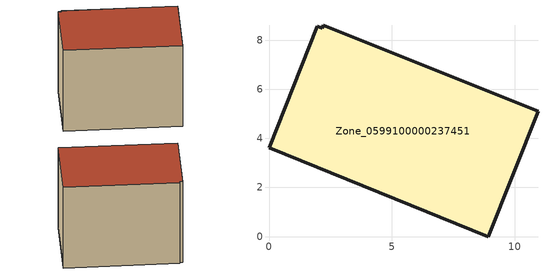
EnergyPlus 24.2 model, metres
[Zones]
Zone_0599100000237451
 floor ground (C_G): 8.93,0 0,3.62 1.95,8.56 2.17,8.48 2.21,8.6 10.95,5.11 z0.48
 wall outside (C_F): 8.93,0 10.95,5.11 2.21,8.6 2.17,8.48 1.95,8.56 0,3.62 8.93,0 z0.48:8.5
 roof outside (C_R): 0,3.62 8.93,0 10.95,5.11 2.21,8.6 2.17,8.48 1.95,8.56 z8.5
[BUILDING]
Pand.0599100000237451: North Axis=0; Terrain=City; Loads Convergence Tolerance Value=0.04; Temperature Convergence Tolerance Value=0.4; Solar Distribution=FullExterior; Maximum Number of Warmup Days=25; Minimum Number of Warmup Days=1
[Site:Location]
Rotterdam.The.Hague.AP_ZH_NLD Design_Conditions: Latitude=51.96; Longitude=4.45; Time Zone=1; Elevation=-4.5
[SITE:GROUNDTEMPERATURE:BUILDINGSURFACE]
18, 18, 18, 18, 18, 18, 18, 18, 18, 18, 18, 18
[MATERIAL] Thermal Absorptance=0.9; Solar Absorptance=0.7; Visible Absorptance=0.7
Name | Roughness | Thickness | Conductivity | Density | Specific Heat
G.TI.1965-1974 | MediumSmooth | 0.15 | 0.882353 | 540 | 1210
F.TI.1965-1974 | Rough | 0.3 | 0.697674 | 1920 | 840
R.TI.1965-1974 | MediumRough | 0.2 | 0.232558 | 1500 | 1000
[CONSTRUCTION]
C_G: G.TI.1965-1974
C_F: F.TI.1965-1974
C_R: R.TI.1965-1974
[ZONE]
Zone_0599100000237451: Type=1; Multiplier=1; Ceiling Height=Autocalculate; Volume=Autocalculate; Floor Area=autocalculate; Part of Total Floor Area=Yes
[ZONEINFILTRATION:DESIGNFLOWRATE]
Infil_Zone_0599100000237451: Zone or ZoneList or Space or SpaceList=Zone_0599100000237451; Schedule=AlwaysOn; Design Flow Rate Calculation Method=Flow/Area; Flow Rate per Floor Area=0.003; Constant Term Coefficient=1; Temperature Term Coefficient=0; Velocity Term Coefficient=0; Velocity Squared Term Coefficient=0
[HVACTEMPLATE:ZONE:IDEALLOADSAIRSYSTEM]
Zone_0599100000237451: Maximum Heating Supply Air Temperature=50; Minimum Cooling Supply Air Temperature=13; Maximum Heating Supply Air Humidity Ratio=0.0156; Minimum Cooling Supply Air Humidity Ratio=0.0077; Heating Limit=NoLimit; Cooling Limit=NoLimit; Dehumidification Control Type=ConstantSensibleHeatRatio; Cooling Sensible Heat Ratio=0.7; Dehumidification Setpoint=60; Humidification Control Type=None; Humidification Setpoint=30; Outdoor Air Method=None; Outdoor Air Flow Rate per Person=0.00944; Outdoor Air Flow Rate per Zone Floor Area=0; Outdoor Air Flow Rate per Zone=0; Demand Controlled Ventilation Type=None; Outdoor Air Economizer Type=NoEconomizer; Heat Recovery Type=None; Sensible Heat Recovery Effectiveness=0.7; Latent Heat Recovery Effectiveness=0.65
[ZONECONTROL:THERMOSTAT]
ThermostatControl_Zone_0599100000237451: Zone or ZoneList=Zone_0599100000237451; Control Type Schedule=DualSetpointControlType; Control 1=Thermostat_Zone_0599100000237451; Temperature Difference Between Cutout And Setpoint=0
[THERMOSTATSETPOINT:DUALSETPOINT]
Thermostat_Zone_0599100000237451: Heating Setpoint Temperature Schedule=HeatingSetpoint_Zone_0599100000237451; Cooling Setpoint Temperature Schedule=CoolingSetpoint_Zone_0599100000237451
[SCHEDULE:COMPACT]
HeatingSetpoint_Zone_0599100000237451: Through: 12/31, For: AllDays, Until: 24:00, 21
CoolingSetpoint_Zone_0599100000237451: Through: 12/31, For: AllDays, Until: 24:00, 24
DualSetpointControlType: Through: 12/31, For: AllDays, Until: 24:00, 4
AlwaysOn: Through: 12/31, For: AllDays, Until: 24:00, 1
